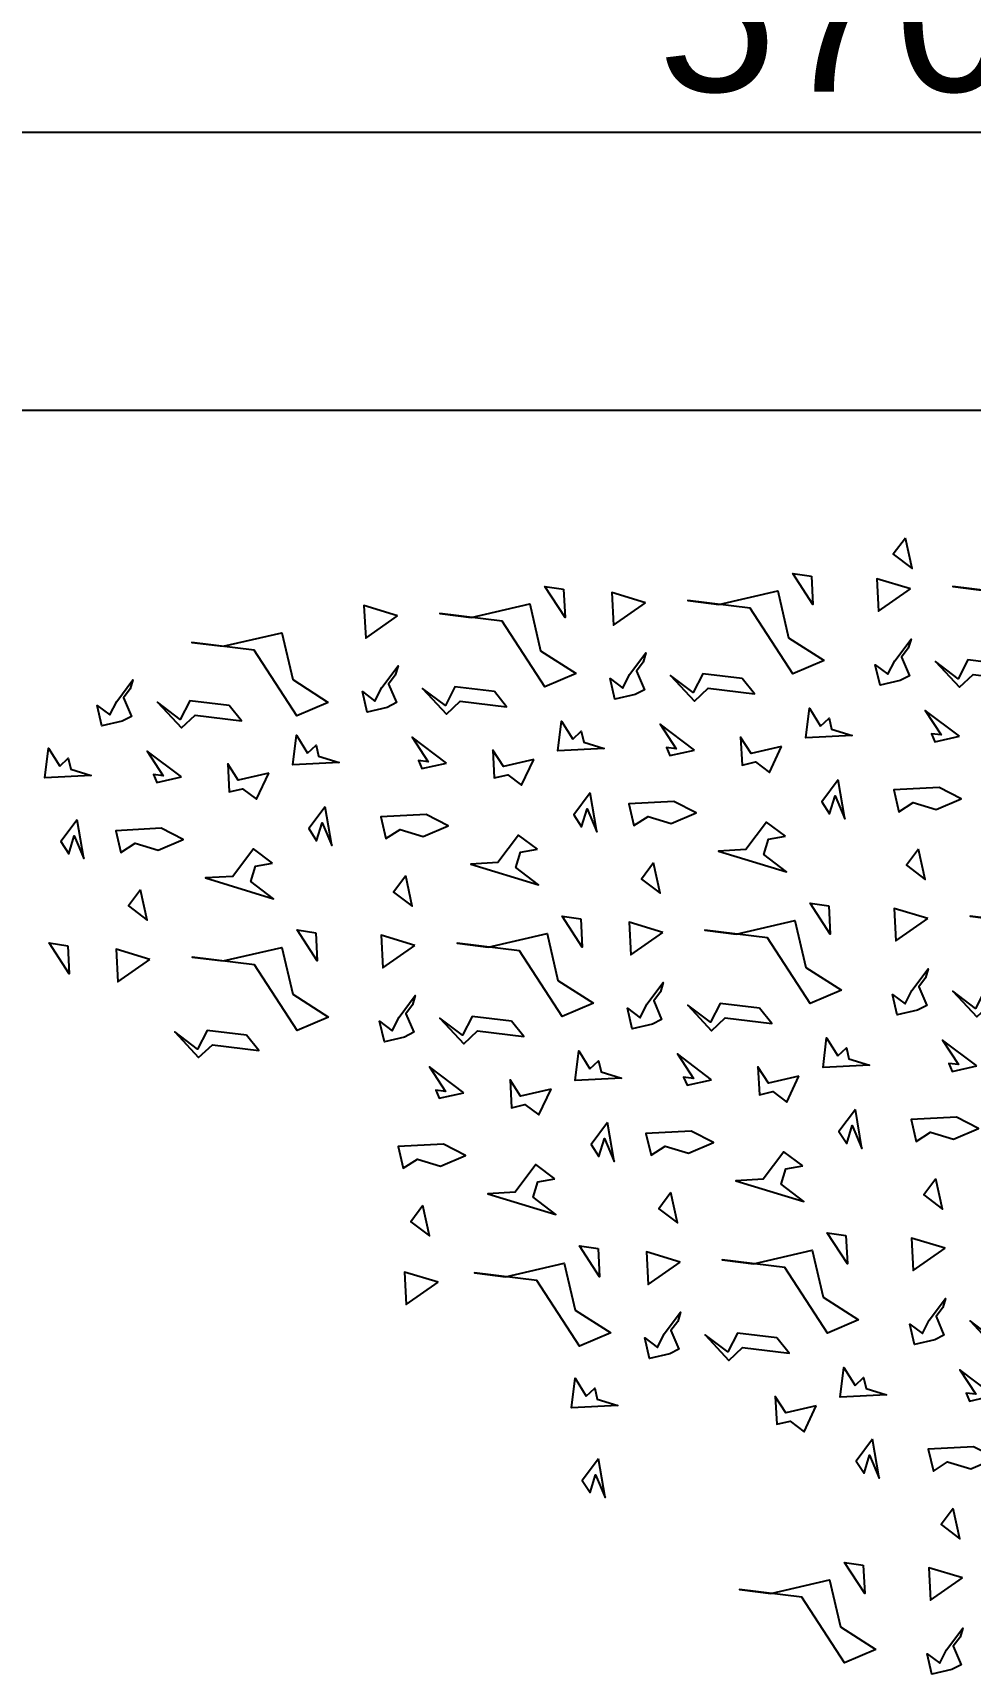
# Model space of a CAD drawing. Header units: inches. Extents: x -28 to 837, y -22 to 590.
# Drawn here: x 206.6 to 259.7, y 354.3 to 447.4 of the extents above; entities that cross this region are included whole.
import ezdxf

# ---------------------------------------------------------------- set-up
doc = ezdxf.new("R2010")
doc.units = ezdxf.units.IN
doc.header["$MEASUREMENT"] = 0
doc.layers.add('dwgmodels.com', color=250, linetype='Continuous')
doc.styles.get("Standard").update_dxf_attribs({"font": 'arial.ttf'})
doc.dimstyles.new('Annotative', dxfattribs={"dimscale": 0, "dimtxt": 0.18, "dimasz": 0.18, "dimexe": 0.18, "dimexo": 0.0625, "dimgap": 0.09, "dimtad": 0, "dimtih": 1, "dimtoh": 1, "dimdec": 4, "dimzin": 0, "dimdsep": 46, "dimtxsty": 'Standard', "dimcen": 0.09, "dimadec": 0, "dimazin": 0, "dimtfac": 1, "dimtdec": 4, "dimtofl": 0, "dimtmove": 0, "dimatfit": 3, "dimfxl": 1, "dimtolj": 1, "dimtzin": 0, "dimarcsym": 0})
doc.dimstyles.new('ISO-25', dxfattribs={"dimtxt": 2.5, "dimasz": 2.5, "dimexe": 1.25, "dimexo": 0.625, "dimtad": 1, "dimtxsty": 'Standard', "dimcen": 2.5, "dimadec": 0, "dimazin": 0, "dimtfac": 1, "dimtmove": 0, "dimatfit": 3, "dimfxl": 1, "dimarcsym": 0})

# ---------------------------------------------------------------- blocks, each defined once
blk = doc.blocks.new('*D30')
at = {"color": 0, "lineweight": -2, "transparency": 16777216}
blk.add_line((1412.57, 249), (1402.72, 235.35), dxfattribs=at)
at = {"color": 0, "transparency": 16777216}
blk.add_solid([(1402.38, 235.59), (1403.05, 235.1), (1401.25, 233.32)], dxfattribs=at)
at = {"layer": 'Defpoints', "color": 0, "transparency": 16777216}
for p in [(1705.27, 654.38), (1401.25, 233.32)]:
    blk.add_point(p, dxfattribs=at)
at = {"color": 0, "transparency": 16777216, "insert": (1406.62, 244.46), "char_height": 2.5, "attachment_point": 5, "rotation": 54.1693}
blk.add_mtext('∅519,34', dxfattribs=at)
blk = doc.blocks.new('*D35')
at = {"color": 0, "lineweight": -2, "transparency": 16777216}
for p, q in [((1448.54, 687.72), (1448.54, 739.48)), ((2018.54, 687.72), (2018.54, 739.48)), ((1993.54, 726.98), (1473.54, 726.98))]:
    blk.add_line(p, q, dxfattribs=at)
at = {"color": 0, "transparency": 16777216}
for points in [[(1473.54, 731.15), (1473.54, 722.81), (1448.54, 726.98)], [(1993.54, 731.15), (1993.54, 722.81), (2018.54, 726.98)]]:
    blk.add_solid(points, dxfattribs=at)
at = {"layer": 'Defpoints', "color": 0, "transparency": 16777216}
for p in [(1448.54, 726.98), (1448.54, 681.47), (2018.54, 681.47)]:
    blk.add_point(p, dxfattribs=at)
at = {"color": 0, "transparency": 16777216, "insert": (1733.54, 745.99), "char_height": 25, "attachment_point": 5}
blk.add_mtext('570', dxfattribs=at)
blk = doc.blocks.new('plants 041')
at = {"color": 0}
for points in [[(-316.64, -635.09), (-317.66, -653.57), (-360.04, -658.67), (-378.79, -687.39), (-369.42, -673.03), (-361.95, -641.03), (-336.38, -647), (-316.64, -635.09)], [(-327.46, -679.46), (-339.3, -697.59), (-332.4, -706.78), (-346.28, -713.81), (-328.01, -708.27), (-330.96, -698.52), (-316.99, -677.12), (-327.46, -679.46)], [(-413.94, -698.91), (-408.95, -708.75), (-397.49, -702.95), (-413.94, -698.91)], [(-151.12, -705.82), (-152.14, -724.31), (-194.53, -729.41), (-213.28, -758.13), (-203.9, -743.77), (-196.43, -711.77), (-170.86, -717.74), (-151.12, -705.82)], [(-387.8, -708.61), (-400.9, -722.59), (-384.53, -729.58), (-387.8, -708.61)], [(-345.47, -735.68), (-348.03, -746.65), (-359.21, -744.04), (-351.55, -740.16), (-356.48, -733.59), (-363.15, -720.42), (-359.37, -723.96), (-356.6, -729.42), (-345.57, -730.02), (-345.47, -735.68)], [(-304.03, -720.04), (-324.82, -730.58), (-308.97, -728.67), (-311.9, -733.15), (-307.21, -733.41), (-304.03, -720.04)], [(-283.75, -742.35), (-293.47, -765.09), (-281.57, -767.87), (-282.68, -758.65), (-273.68, -749.05), (-272.87, -734.22), (-283.75, -742.35)], [(-161.94, -750.19), (-173.78, -768.33), (-166.88, -777.52), (-180.76, -784.55), (-162.49, -779.01), (-165.45, -769.26), (-151.47, -747.86), (-161.94, -750.19)], [(-417.85, -754.04), (-403.67, -760.1), (-423.7, -762.51), (-417.85, -754.04)], [(-373.5, -768.13), (-374.51, -786.61), (-416.9, -791.71), (-435.65, -820.43), (-426.28, -806.07), (-418.81, -774.07), (-393.24, -780.04), (-373.5, -768.13)], [(-258.54, -767.12), (-253.56, -776.96), (-242.09, -771.16), (-258.54, -767.12)], [(-342.23, -785.6), (-344.07, -779.52), (-338.07, -780.92), (-330.1, -772.42), (-340.04, -795.68), (-353.71, -786.76), (-342.23, -785.6)], [(-222.28, -779.35), (-235.38, -793.32), (-219.01, -800.32), (-222.28, -779.35)], [(-311.72, -789.95), (-305.01, -803.2), (-297.17, -802.26), (-304.61, -795.28), (-291.17, -796.02), (-311.72, -789.95)], [(-179.95, -806.41), (-182.51, -817.38), (-193.69, -814.78), (-186.03, -810.9), (-190.96, -804.33), (-197.63, -791.15), (-193.85, -794.7), (-191.09, -800.15), (-180.05, -800.76), (-179.95, -806.41)], [(-138.51, -790.78), (-159.31, -801.31), (-143.45, -799.41), (-146.38, -803.89), (-141.69, -804.15), (-138.51, -790.78)], [(-118.24, -813.09), (-127.95, -835.83), (-116.05, -838.61), (-117.16, -829.39), (-108.16, -819.78), (-107.35, -804.95), (-118.24, -813.09)], [(-384.32, -812.5), (-396.15, -830.63), (-389.26, -839.83), (-403.14, -846.86), (-384.87, -841.32), (-387.82, -831.56), (-373.85, -810.16), (-384.32, -812.5)], [(-341.67, -809.51), (-345.53, -826.06), (-356.07, -827.33), (-342.08, -833.31), (-340.36, -825.96), (-331.91, -821.68), (-341.67, -809.51)], [(3.58, -820.93), (-8.26, -839.06), (-1.37, -848.26), (-15.24, -855.29), (3.03, -849.75), (0.07, -839.99), (14.04, -818.59), (3.58, -820.93)], [(-296.74, -829.19), (-308.31, -835.05), (-299.79, -851.87), (-305.62, -865.5), (-279.14, -837.25), (-293, -844.27), (-299.45, -838.22), (-296.74, -829.19)], [(-252.33, -824.78), (-238.15, -830.84), (-258.18, -833.25), (-252.33, -824.78)], [(-207.98, -838.87), (-209, -857.35), (-251.38, -862.45), (-270.13, -891.17), (-260.76, -876.81), (-253.29, -844.81), (-227.72, -850.78), (-207.98, -838.87)], [(-93.02, -837.85), (-88.04, -847.7), (-76.57, -841.89), (-93.02, -837.85)], [(-444.66, -841.65), (-457.76, -855.63), (-441.39, -862.63), (-444.66, -841.65)], [(-176.71, -856.33), (-178.55, -850.26), (-172.55, -851.66), (-164.59, -843.16), (-174.53, -866.42), (-188.19, -857.5), (-176.71, -856.33)], [(-56.76, -850.08), (-69.86, -864.06), (-53.49, -871.05), (-56.76, -850.08)], [(-402.33, -868.72), (-404.89, -879.69), (-416.06, -877.08), (-408.41, -873.21), (-413.33, -866.63), (-420.01, -853.46), (-416.23, -857), (-413.46, -862.46), (-402.43, -863.07), (-402.33, -868.72)], [(-360.88, -853.09), (-381.68, -863.62), (-365.83, -861.71), (-368.76, -866.2), (-364.07, -866.46), (-360.88, -853.09)], [(-340.61, -875.4), (-350.33, -898.14), (-338.43, -900.92), (-339.54, -891.7), (-330.54, -882.09), (-329.72, -867.26), (-340.61, -875.4)], [(-146.21, -860.69), (-139.5, -873.94), (-131.65, -872.99), (-139.1, -866.02), (-125.65, -866.76), (-146.21, -860.69)], [(-14.43, -877.15), (-17, -888.12), (-28.17, -885.51), (-20.51, -881.64), (-25.44, -875.06), (-32.11, -861.89), (-28.33, -865.43), (-25.57, -870.89), (-14.53, -871.49), (-14.43, -877.15)], [(27.01, -861.52), (6.21, -872.05), (22.06, -870.14), (19.14, -874.63), (23.82, -874.88), (27.01, -861.52)], [(47.28, -883.83), (37.57, -906.57), (49.46, -909.34), (48.36, -900.13), (57.36, -890.52), (58.17, -875.69), (47.28, -883.83)], [(-471.02, -878.47), (-456.84, -884.53), (-476.88, -886.94), (-471.02, -878.47)], [(-218.8, -883.24), (-230.63, -901.37), (-223.74, -910.56), (-237.62, -917.59), (-219.35, -912.06), (-222.3, -902.3), (-208.33, -880.9), (-218.8, -883.24)], [(-176.15, -880.25), (-180.01, -896.8), (-190.56, -898.07), (-176.56, -904.05), (-174.84, -896.7), (-166.39, -892.42), (-176.15, -880.25)], [(-426.68, -892.56), (-427.69, -911.04), (-470.08, -916.14), (-488.83, -944.86), (-479.45, -930.5), (-471.98, -898.5), (-446.41, -904.47), (-426.68, -892.56)], [(-395.41, -910.02), (-397.25, -903.95), (-391.25, -905.35), (-383.28, -896.85), (-393.22, -920.11), (-406.88, -911.19), (-395.41, -910.02)], [(-315.4, -900.16), (-310.41, -910.01), (-298.95, -904.2), (-315.4, -900.16)], [(-131.22, -899.92), (-142.79, -905.78), (-134.27, -922.6), (-140.1, -936.23), (-113.63, -907.98), (-127.48, -915), (-133.93, -908.96), (-131.22, -899.92)], [(-86.81, -895.52), (-72.63, -901.58), (-92.67, -903.99), (-86.81, -895.52)], [(-279.14, -912.39), (-292.24, -926.37), (-275.87, -933.36), (-279.14, -912.39)], [(-42.46, -909.6), (-43.48, -928.09), (-85.87, -933.19), (-104.62, -961.91), (-95.24, -947.55), (-87.77, -915.55), (-62.2, -921.52), (-42.46, -909.6)], [(72.49, -908.59), (77.48, -918.44), (88.94, -912.63), (72.49, -908.59)], [(-364.9, -914.38), (-358.19, -927.63), (-350.35, -926.69), (-357.79, -919.71), (-344.34, -920.45), (-364.9, -914.38)], [(-11.19, -927.07), (-13.03, -921), (-7.04, -922.4), (0.93, -913.89), (-9.01, -937.15), (-22.67, -928.23), (-11.19, -927.07)], [(108.75, -920.82), (95.66, -934.8), (112.03, -941.79), (108.75, -920.82)], [(-236.81, -939.46), (-239.37, -950.43), (-250.55, -947.82), (-242.89, -943.94), (-247.82, -937.37), (-254.49, -924.2), (-250.71, -927.74), (-247.94, -933.2), (-236.91, -933.8), (-236.81, -939.46)], [(-195.36, -923.82), (-216.16, -934.36), (-200.31, -932.45), (-203.24, -936.94), (-198.55, -937.19), (-195.36, -923.82)], [(-437.49, -936.93), (-449.33, -955.06), (-442.44, -964.26), (-456.32, -971.29), (-438.04, -965.75), (-441, -955.99), (-427.03, -934.59), (-437.49, -936.93)], [(-394.85, -933.94), (-398.71, -950.49), (-409.25, -951.76), (-395.25, -957.74), (-393.54, -950.39), (-385.09, -946.11), (-394.85, -933.94)], [(-175.09, -946.13), (-184.81, -968.87), (-172.91, -971.65), (-174.02, -962.43), (-165.02, -952.83), (-164.21, -938), (-175.09, -946.13)], [(19.31, -931.43), (26.02, -944.67), (33.87, -943.73), (26.42, -936.75), (39.87, -937.49), (19.31, -931.43)], [(151.08, -947.89), (148.52, -958.86), (137.35, -956.25), (145.01, -952.37), (140.08, -945.8), (133.41, -932.63), (137.19, -936.17), (139.95, -941.63), (150.98, -942.23), (151.08, -947.89)], [(-349.91, -953.62), (-361.48, -959.48), (-352.97, -976.29), (-358.79, -989.93), (-332.32, -961.68), (-346.18, -968.69), (-352.63, -962.65), (-349.91, -953.62)], [(-305.5, -949.21), (-291.32, -955.27), (-311.36, -957.68), (-305.5, -949.21)], [(-53.28, -953.97), (-65.12, -972.11), (-58.22, -981.3), (-72.1, -988.33), (-53.83, -982.79), (-56.79, -973.04), (-42.81, -951.64), (-53.28, -953.97)], [(-10.63, -950.98), (-14.5, -967.53), (-25.04, -968.8), (-11.04, -974.78), (-9.32, -967.44), (-0.88, -963.16), (-10.63, -950.98)], [(-497.84, -966.08), (-510.93, -980.06), (-494.56, -987.05), (-497.84, -966.08)], [(-261.16, -963.3), (-262.17, -981.78), (-304.56, -986.88), (-323.31, -1015.6), (-313.94, -1001.24), (-306.47, -969.24), (-280.89, -975.21), (-261.16, -963.3)], [(78.71, -966.25), (92.89, -972.31), (72.85, -974.72), (78.71, -966.25)], [(-229.89, -980.76), (-231.73, -974.69), (-225.73, -976.09), (-217.76, -967.58), (-227.7, -990.84), (-241.36, -981.92), (-229.89, -980.76)], [(-149.88, -970.9), (-144.9, -980.74), (-133.43, -974.94), (-149.88, -970.9)], [(-455.51, -993.15), (-458.07, -1004.12), (-469.24, -1001.51), (-461.58, -997.64), (-466.51, -991.06), (-473.18, -977.89), (-469.4, -981.43), (-466.64, -986.89), (-455.61, -987.49), (-455.51, -993.15)], [(-414.06, -977.52), (-434.86, -988.05), (-419.01, -986.14), (-421.93, -990.63), (-417.25, -990.88), (-414.06, -977.52)], [(-113.62, -983.13), (-126.72, -997.1), (-110.35, -1004.1), (-113.62, -983.13)], [(123.05, -980.34), (122.04, -998.82), (79.65, -1003.92), (60.9, -1032.64), (70.28, -1018.28), (77.75, -986.28), (103.32, -992.25), (123.05, -980.34)], [(-393.79, -999.83), (-403.51, -1022.57), (-391.61, -1025.34), (-392.72, -1016.13), (-383.71, -1006.52), (-382.9, -991.69), (-393.79, -999.83)], [(-199.38, -985.12), (-192.67, -998.37), (-184.83, -997.42), (-192.27, -990.45), (-178.82, -991.18), (-199.38, -985.12)], [(-71.29, -1010.19), (-73.85, -1021.17), (-85.03, -1018.56), (-77.37, -1014.68), (-82.3, -1008.11), (-88.97, -994.94), (-85.19, -998.48), (-82.43, -1003.93), (-71.39, -1004.54), (-71.29, -1010.19)], [(-271.97, -1007.67), (-283.81, -1025.8), (-276.92, -1034.99), (-290.8, -1042.02), (-272.52, -1036.48), (-275.48, -1026.73), (-261.51, -1005.33), (-271.97, -1007.67)], [(-229.33, -1004.67), (-233.19, -1021.23), (-243.73, -1022.5), (-229.73, -1028.48), (-228.02, -1021.13), (-219.57, -1016.85), (-229.33, -1004.67)], [(-139.99, -1019.95), (-125.81, -1026.01), (-145.84, -1028.42), (-139.99, -1019.95)], [(-472.06, -1020.83), (-473.08, -1039.31), (-515.47, -1044.41), (-534.22, -1073.13), (-524.84, -1058.77), (-517.37, -1026.77), (-491.8, -1032.74), (-472.06, -1020.83)], [(-368.58, -1024.59), (-363.59, -1034.44), (-352.13, -1028.63), (-368.58, -1024.59)], [(-184.4, -1024.35), (-195.97, -1030.21), (-187.45, -1047.03), (-193.27, -1060.66), (-166.8, -1032.41), (-180.66, -1039.43), (-187.11, -1033.38), (-184.4, -1024.35)], [(-452.27, -1043.07), (-454.11, -1037), (-448.11, -1038.4), (-440.14, -1029.89), (-450.08, -1053.15), (-463.74, -1044.23), (-452.27, -1043.07)], [(-332.32, -1036.82), (-345.41, -1050.8), (-329.05, -1057.79), (-332.32, -1036.82)], [(-95.64, -1034.03), (-96.65, -1052.52), (-139.04, -1057.61), (-157.79, -1086.33), (-148.42, -1071.97), (-140.95, -1039.98), (-115.38, -1045.94), (-95.64, -1034.03)], [(-421.76, -1047.43), (-415.05, -1060.67), (-407.21, -1059.73), (-414.65, -1052.75), (-401.2, -1053.49), (-421.76, -1047.43)], [(-289.99, -1063.89), (-292.55, -1074.86), (-303.72, -1072.25), (-296.06, -1068.37), (-300.99, -1061.8), (-307.66, -1048.63), (-303.88, -1052.17), (-301.12, -1057.63), (-290.09, -1058.23), (-289.99, -1063.89)], [(-248.54, -1048.25), (-269.34, -1058.79), (-253.49, -1056.88), (-256.42, -1061.36), (-251.73, -1061.62), (-248.54, -1048.25)], [(-70.58, -1061.18), (-72.42, -1055.11), (-66.42, -1056.51), (-58.45, -1048.01), (-68.39, -1071.27), (-82.05, -1062.34), (-70.58, -1061.18)], [(-228.27, -1070.56), (-237.99, -1093.3), (-226.09, -1096.08), (-227.2, -1086.86), (-218.19, -1077.26), (-217.38, -1062.43), (-228.27, -1070.56)], [(-494.35, -1069.97), (-506.19, -1088.11), (-499.3, -1097.3), (-513.17, -1104.33), (-494.9, -1098.79), (-497.86, -1089.04), (-483.89, -1067.64), (-494.35, -1069.97)], [(-451.7, -1066.98), (-455.57, -1083.53), (-466.11, -1084.8), (-452.11, -1090.79), (-450.39, -1083.44), (-441.95, -1079.16), (-451.7, -1066.98)], [(-36.97, -1070.19), (-30.26, -1083.43), (-22.41, -1082.49), (-29.86, -1075.52), (-16.41, -1076.25), (-36.97, -1070.19)], [(-362.36, -1082.25), (-348.18, -1088.31), (-368.22, -1090.72), (-362.36, -1082.25)], [(-406.77, -1086.66), (-418.34, -1092.52), (-409.83, -1109.34), (-415.65, -1122.97), (-389.18, -1094.72), (-403.03, -1101.74), (-409.49, -1095.69), (-406.77, -1086.66)], [(-318.02, -1096.34), (-319.03, -1114.82), (-361.42, -1119.92), (-380.17, -1148.64), (-370.79, -1134.28), (-363.32, -1102.28), (-337.75, -1108.25), (-318.02, -1096.34)], [(-203.06, -1095.32), (-198.07, -1105.17), (-186.61, -1099.37), (-203.06, -1095.32)], [(-161.86, -1106.32), (-174.96, -1120.3), (-158.59, -1127.29), (-161.86, -1106.32)], [(-512.36, -1126.19), (-514.93, -1137.17), (-526.1, -1134.56), (-518.44, -1130.68), (-523.37, -1124.11), (-530.04, -1110.94), (-526.26, -1114.48), (-523.5, -1119.93), (-512.46, -1120.54), (-512.36, -1126.19)], [(-470.92, -1110.56), (-491.72, -1121.09), (-475.87, -1119.19), (-478.79, -1123.67), (-474.1, -1123.93), (-470.92, -1110.56)], [(-450.65, -1132.87), (-460.36, -1155.61), (-448.47, -1158.39), (-449.57, -1149.17), (-440.57, -1139.56), (-439.76, -1124.73), (-450.65, -1132.87)], [(-328.83, -1140.71), (-340.67, -1158.84), (-333.78, -1168.04), (-347.66, -1175.07), (-329.38, -1169.53), (-332.34, -1159.77), (-318.37, -1138.37), (-328.83, -1140.71)], [(-505.44, -1167.5), (-507.28, -1161.42), (-501.28, -1162.83), (-493.31, -1154.32), (-503.25, -1177.58), (-516.92, -1168.66), (-505.44, -1167.5)], [(-425.44, -1157.63), (-420.45, -1167.48), (-408.99, -1161.67), (-425.44, -1157.63)], [(-474.94, -1171.85), (-468.23, -1185.1), (-460.38, -1184.16), (-467.83, -1177.18), (-454.38, -1177.92), (-474.94, -1171.85)], [(-389.18, -1169.86), (-402.27, -1183.84), (-385.9, -1190.84), (-389.18, -1169.86)], [(-415.54, -1206.68), (-401.36, -1212.74), (-421.4, -1215.15), (-415.54, -1206.68)]]:
    blk.add_lwpolyline(points, dxfattribs=at)
blk = doc.blocks.new('Garden')
blk.add_line((1782.22214, 330.69558), (1212.22214, 330.69558))
at = {"layer": 'dwgmodels.com', "color": 85, "true_color": 0x58ba48, "xscale": 0.3, "yscale": 0.3, "rotation": 296.139328946312}
blk.add_blockref('plants 041', (1751.57156, 290.73851), dxfattribs=at)
dim = blk.add_linear_dim(base=(1212.22214, 376.20812), p1=(1782.22214, 330.69558), p2=(1212.22214, 330.69558), dimstyle='Annotative')
dim.commit()
dim.dimension.update_dxf_attribs({"geometry": '*D35', "text_midpoint": (1497.22214, 395.22244), "insert": (-236.31763, -350.77107)})
dim = blk.add_diameter_dim_2p(p1=(1468.95302, 303.60589), p2=(1164.93477, -117.45006), dimstyle='ISO-25')
dim.commit()
dim.dimension.update_dxf_attribs({"geometry": '*D30', "text_midpoint": (1172.05851, -107.58391), "dimtype": 131, "insert": (-236.31763, -350.77107)})

msp = doc.modelspace()

# ---------------------------------------------------------------- block references
at = {"xscale": 0.3465639121819872, "yscale": 0.3465639121819872, "zscale": 0.6931278243639744}
msp.add_blockref('Garden', (-266.765, 311.36), dxfattribs=at)

doc.saveas('drawing.dxf')
